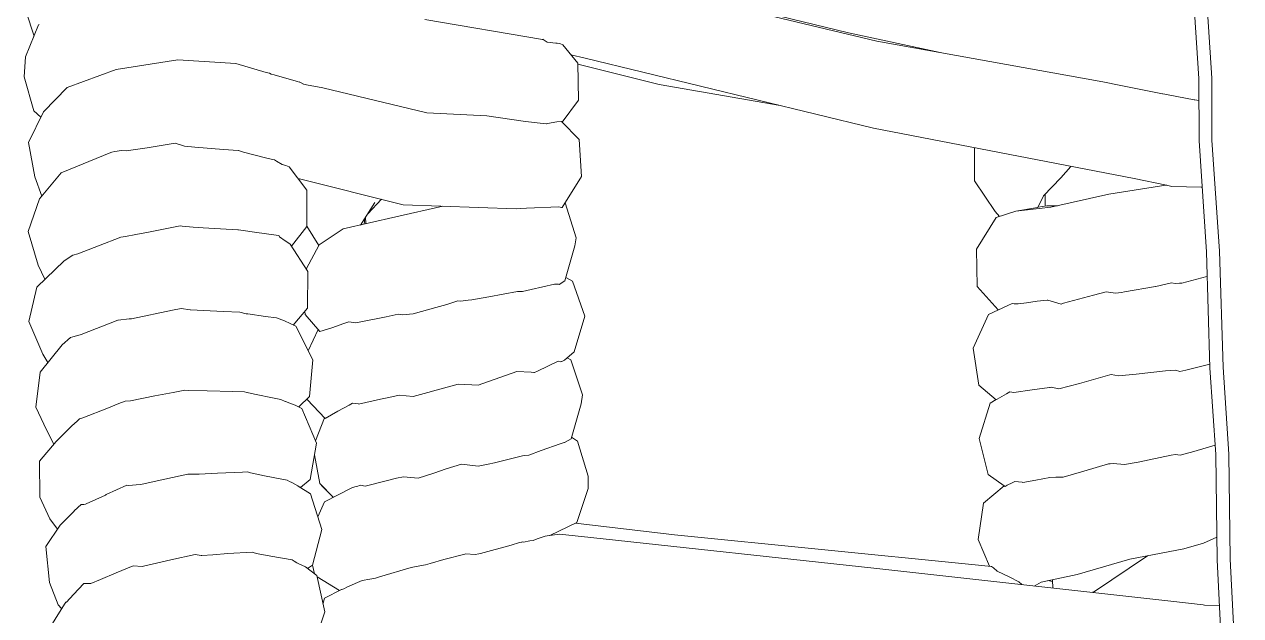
# Model space of a CAD drawing. Header units: centimetres. Extents: x 5488 to 20269, y -31398 to -19684.
# Drawn here: x 16826.25 to 16840.44, y -23160.87 to -23153.97 of the extents above; entities that cross this region are included whole.
import ezdxf

# ---------------------------------------------------------------- set-up
doc = ezdxf.new("R2010")
doc.units = ezdxf.units.CM
doc.layers.add('xxx_Auto_Tefris_Tefris', color=32, linetype='Continuous', lineweight=15)

# ---------------------------------------------------------------- blocks, each defined once
blk = doc.blocks.new('trtetre')
at = {"color": 0, "linetype": 'ByBlock'}
for points in [[(447.499, 48.479), (447.377, 50.907)], [(447.651, 48.485), (447.53, 50.916)], [(458.185, 49.47), (458.059, 49.093)], [(461.314, 49.355), (461.098, 49.003)], [(458.059, 49.093), (458.153, 48.67)], [(447.625, 49.02), (447.8, 49.017)], [(447.8, 49.017), (447.816, 49.011)], [(447.816, 49.011), (448.19, 48.97)], [(451.656, 48.583), (448.19, 48.97)], [(458.062, 48.935), (458.081, 48.993)], [(461.075, 48.981), (460.991, 48.891)], [(461.075, 48.981), (461.08, 48.982)], [(461.08, 48.982), (461.098, 49.003)], [(461.13, 49.055), (461.171, 49.01)], [(461.171, 49.01), (461.271, 48.751)], [(448.464, 48.439), (449.094, 48.864)], [(449.071, 48.849), (449.102, 48.864)], [(449.102, 48.864), (449.105, 48.868)], [(449.567, 48.816), (449.574, 48.718)], [(457.84, 48.823), (457.796, 48.803)], [(457.84, 48.823), (457.86, 48.832)], [(457.86, 48.832), (457.867, 48.831)], [(457.867, 48.831), (458.062, 48.935)], [(458.15, 48.685), (457.889, 48.843)], [(460.991, 48.891), (460.869, 48.761)], [(449.283, 48.658), (449.705, 48.745)], [(449.626, 48.729), (449.572, 48.74)], [(449.705, 48.745), (449.786, 48.792)], [(449.929, 48.776), (449.964, 48.742)], [(450.07, 48.69), (449.964, 48.742)], [(450.07, 48.69), (450.216, 48.618)], [(457.423, 48.686), (457.053, 48.577)], [(457.47, 48.699), (457.423, 48.686)], [(457.535, 48.712), (457.47, 48.699)], [(457.535, 48.712), (457.624, 48.727)], [(457.796, 48.803), (457.624, 48.727)], [(458.153, 48.67), (458.286, 48.57)], [(460.675, 48.715), (460.493, 48.638)], [(460.675, 48.715), (460.788, 48.762)], [(460.869, 48.761), (460.788, 48.762)], [(461.271, 48.751), (461.316, 48.33)], [(448.67, 48.478), (449.283, 48.658)], [(450.216, 48.618), (450.261, 48.581)], [(450.261, 48.581), (450.282, 48.565)], [(450.282, 48.565), (450.553, 48.538)], [(450.307, 48.562), (450.439, 48.251)], [(453.982, 48.194), (450.553, 48.538)], [(451.656, 48.583), (454.957, 48.227)], [(456.832, 48.528), (456.671, 48.483)], [(456.887, 48.543), (456.832, 48.528)], [(456.996, 48.566), (456.887, 48.543)], [(456.996, 48.566), (457.053, 48.577)], [(458.204, 48.549), (458.095, 48.131)], [(458.204, 48.549), (458.18, 48.65)], [(458.204, 48.549), (458.263, 48.587)], [(458.286, 48.57), (458.372, 48.529)], [(458.372, 48.529), (458.385, 48.522)], [(460.176, 48.56), (459.855, 48.487)], [(460.176, 48.56), (460.189, 48.563)], [(460.295, 48.555), (460.189, 48.563)], [(460.493, 48.638), (460.295, 48.555)], [(447.516, 47.253), (447.499, 48.479)], [(447.668, 47.26), (447.651, 48.485)], [(448.04, 48.357), (448.67, 48.478)], [(455.885, 48.316), (456.243, 48.412)], [(456.243, 48.412), (456.264, 48.416)], [(456.264, 48.416), (456.308, 48.424)], [(456.308, 48.424), (456.42, 48.417)], [(456.428, 48.419), (456.42, 48.417)], [(456.428, 48.419), (456.671, 48.483)], [(458.416, 48.503), (458.385, 48.522)], [(458.416, 48.503), (458.44, 48.488)], [(458.44, 48.488), (458.688, 48.444)], [(458.688, 48.444), (458.838, 48.417)], [(458.858, 48.411), (458.838, 48.417)], [(458.858, 48.411), (458.897, 48.4)], [(458.906, 48.396), (458.897, 48.4)], [(459.19, 48.413), (458.906, 48.396)], [(459.365, 48.428), (459.19, 48.413)], [(459.366, 48.428), (459.493, 48.437)], [(459.496, 48.437), (459.493, 48.437)], [(459.496, 48.437), (459.502, 48.437)], [(459.572, 48.426), (459.502, 48.437)], [(459.855, 48.487), (459.572, 48.426)], [(447.809, 48.293), (447.655, 48.223)], [(447.809, 48.293), (448.04, 48.357)], [(450.375, 47.825), (450.439, 48.251)], [(455.584, 48.242), (455.491, 48.212)], [(455.584, 48.242), (455.628, 48.26)], [(455.628, 48.26), (455.67, 48.266)], [(455.67, 48.266), (455.743, 48.279)], [(455.743, 48.279), (455.753, 48.278)], [(455.76, 48.279), (455.753, 48.278)], [(455.76, 48.279), (455.764, 48.28)], [(455.791, 48.285), (455.764, 48.28)], [(455.791, 48.285), (455.886, 48.316)], [(461.316, 48.33), (461.148, 48.082)], [(453.982, 48.194), (455.135, 48.059)], [(455.323, 48.187), (454.957, 48.227)], [(455.121, 48.052), (455.437, 48.201)], [(455.465, 48.205), (455.323, 48.187)], [(455.491, 48.212), (455.465, 48.205)], [(458.095, 48.131), (458.227, 47.716)], [(461.266, 48.008), (461.179, 48.128)], [(454.989, 47.653), (455.121, 48.052)], [(458.062, 47.811), (458.142, 47.985)], [(461.139, 48.073), (460.982, 47.918)], [(461.139, 48.073), (461.148, 48.083)], [(461.266, 48.008), (461.383, 47.755)], [(450.136, 47.622), (450.375, 47.825)], [(460.619, 47.731), (460.845, 47.833)], [(460.853, 47.836), (460.845, 47.833)], [(460.853, 47.836), (460.869, 47.841)], [(460.901, 47.842), (460.869, 47.841)], [(460.982, 47.917), (460.901, 47.842)], [(457.746, 47.648), (458.062, 47.811)], [(458.119, 47.598), (457.958, 47.758)], [(458.085, 47.636), (457.96, 47.758)], [(458.227, 47.716), (458.37, 47.627)], [(460.609, 47.726), (460.37, 47.616)], [(460.619, 47.731), (460.609, 47.726)], [(461.383, 47.755), (461.387, 47.335)], [(449.765, 47.556), (449.602, 47.526)], [(449.92, 47.584), (449.765, 47.556)], [(449.926, 47.583), (449.92, 47.584)], [(449.926, 47.583), (450.013, 47.573)], [(450.044, 47.589), (450.013, 47.573)], [(450.101, 47.618), (450.044, 47.589)], [(450.101, 47.618), (450.124, 47.63)], [(450.124, 47.63), (450.136, 47.622)], [(450.323, 47.493), (450.136, 47.622)], [(454.988, 47.51), (454.989, 47.653)], [(456.79, 47.476), (456.972, 47.534)], [(456.972, 47.534), (457.143, 47.518)], [(457.224, 47.536), (457.143, 47.518)], [(457.224, 47.536), (457.329, 47.563)], [(457.329, 47.563), (457.591, 47.626)], [(457.591, 47.626), (457.642, 47.618)], [(457.685, 47.63), (457.642, 47.618)], [(457.685, 47.63), (457.71, 47.635)], [(457.71, 47.635), (457.746, 47.648)], [(458.119, 47.598), (458.085, 47.636)], [(458.18, 47.261), (458.119, 47.598)], [(458.158, 47.125), (458.229, 47.551)], [(458.344, 47.643), (458.229, 47.551)], [(458.376, 47.624), (458.37, 47.627)], [(458.376, 47.624), (458.446, 47.586)], [(458.446, 47.586), (458.473, 47.573)], [(458.499, 47.558), (458.473, 47.573)], [(458.562, 47.545), (458.499, 47.558)], [(458.562, 47.545), (458.765, 47.506)], [(459.656, 47.488), (460.015, 47.566)], [(460.015, 47.566), (460.207, 47.609)], [(460.259, 47.612), (460.207, 47.609)], [(460.259, 47.612), (460.346, 47.619)], [(460.37, 47.616), (460.346, 47.619)], [(449.206, 47.454), (448.918, 47.368)], [(449.446, 47.521), (449.206, 47.454)], [(449.532, 47.523), (449.446, 47.521)], [(449.532, 47.523), (449.602, 47.526)], [(450.429, 47.073), (450.323, 47.493)], [(455.114, 47.102), (454.988, 47.51)], [(456.154, 47.373), (456.252, 47.39)], [(456.252, 47.39), (456.271, 47.393)], [(456.271, 47.393), (456.467, 47.372)], [(456.643, 47.426), (456.467, 47.372)], [(456.644, 47.426), (456.79, 47.476)], [(458.765, 47.506), (458.925, 47.474)], [(458.963, 47.462), (458.925, 47.474)], [(459.019, 47.464), (458.963, 47.462)], [(459.019, 47.464), (459.313, 47.478)], [(459.313, 47.478), (459.525, 47.489)], [(459.622, 47.489), (459.525, 47.489)], [(459.622, 47.489), (459.656, 47.488)], [(447.583, 46.241), (447.516, 47.253)], [(447.735, 46.249), (447.668, 47.26)], [(447.922, 47.222), (448.082, 47.268)], [(448.082, 47.268), (448.136, 47.258)], [(448.187, 47.268), (448.136, 47.258)], [(448.187, 47.268), (448.574, 47.347)], [(448.574, 47.347), (448.732, 47.377)], [(448.732, 47.377), (448.863, 47.365)], [(448.901, 47.367), (448.863, 47.365)], [(448.901, 47.367), (448.918, 47.368)], [(455.537, 47.213), (455.681, 47.266)], [(455.681, 47.266), (455.733, 47.272)], [(455.733, 47.272), (455.753, 47.276)], [(456.079, 47.355), (455.753, 47.276)], [(456.079, 47.355), (456.154, 47.373)], [(461.387, 47.335), (461.193, 47.106)], [(447.675, 47.15), (447.922, 47.222)], [(455.188, 47.075), (455.264, 47.117)], [(455.264, 47.117), (455.269, 47.117)], [(455.314, 47.133), (455.269, 47.117)], [(455.537, 47.213), (455.315, 47.133)], [(458.158, 47.125), (458.327, 46.721)], [(461.192, 47.106), (461.182, 47.097)], [(461.219, 47.137), (461.307, 46.972)], [(450.429, 47.073), (450.3, 46.661)], [(455.069, 46.668), (455.188, 47.075)], [(455.183, 47.057), (455.114, 47.102)], [(458.064, 46.83), (458.168, 47.099)], [(461.01, 46.926), (461.182, 47.097)], [(461.307, 46.972), (461.431, 46.706)], [(457.907, 46.755), (458.057, 46.837)], [(458.265, 46.616), (458.057, 46.837)], [(460.585, 46.713), (460.881, 46.83)], [(460.921, 46.841), (460.881, 46.83)], [(460.949, 46.868), (460.921, 46.841)], [(460.949, 46.868), (461.01, 46.926)], [(457.776, 46.682), (457.738, 46.662)], [(457.776, 46.682), (457.907, 46.755)], [(458.363, 46.704), (458.237, 46.584)], [(458.327, 46.721), (458.406, 46.684)], [(458.416, 46.68), (458.406, 46.684)], [(458.416, 46.68), (458.52, 46.639)], [(460.462, 46.665), (460.585, 46.713)], [(461.379, 46.297), (461.431, 46.706)], [(450.07, 46.529), (450.11, 46.552)], [(450.11, 46.552), (450.3, 46.661)], [(450.432, 46.45), (450.228, 46.62)], [(450.229, 46.619), (450.3, 46.661)], [(455.053, 46.562), (455.069, 46.668)], [(455.191, 46.156), (455.053, 46.562)], [(456.814, 46.523), (457.03, 46.584)], [(457.03, 46.584), (457.194, 46.565)], [(457.315, 46.593), (457.194, 46.565)], [(457.315, 46.593), (457.41, 46.615)], [(457.41, 46.615), (457.669, 46.67)], [(457.669, 46.669), (457.738, 46.662)], [(458.237, 46.584), (458.201, 46.154)], [(458.266, 46.611), (458.265, 46.616)], [(458.52, 46.639), (458.521, 46.639)], [(458.573, 46.617), (458.521, 46.639)], [(458.652, 46.601), (458.573, 46.617)], [(458.652, 46.601), (458.882, 46.555)], [(458.882, 46.555), (458.967, 46.536)], [(459.83, 46.535), (460.043, 46.576)], [(460.043, 46.576), (460.325, 46.634)], [(460.39, 46.638), (460.325, 46.634)], [(460.462, 46.665), (460.39, 46.638)], [(448.902, 46.33), (449.258, 46.431)], [(449.259, 46.431), (449.497, 46.494)], [(449.497, 46.494), (449.589, 46.475)], [(449.601, 46.476), (449.589, 46.475)], [(449.601, 46.476), (449.607, 46.476)], [(449.811, 46.505), (449.607, 46.476)], [(450.022, 46.534), (449.811, 46.505)], [(450.048, 46.532), (450.022, 46.534)], [(450.048, 46.532), (450.07, 46.529)], [(450.498, 46.02), (450.432, 46.45)], [(456.205, 46.427), (455.82, 46.291)], [(456.242, 46.44), (456.205, 46.427)], [(456.242, 46.44), (456.269, 46.449)], [(456.269, 46.449), (456.505, 46.437)], [(456.804, 46.521), (456.505, 46.437)], [(456.814, 46.523), (456.804, 46.521)], [(458.997, 46.526), (458.968, 46.536)], [(459.134, 46.523), (458.997, 46.526)], [(459.134, 46.523), (459.431, 46.517)], [(459.431, 46.517), (459.654, 46.511)], [(459.692, 46.507), (459.654, 46.511)], [(459.83, 46.535), (459.692, 46.507)], [(447.736, 46.207), (448.015, 46.274)], [(448.015, 46.274), (448.087, 46.291)], [(448.087, 46.291), (448.138, 46.276)], [(448.253, 46.285), (448.138, 46.276)], [(448.253, 46.285), (448.597, 46.321)], [(448.597, 46.321), (448.804, 46.34)], [(448.804, 46.34), (448.886, 46.326)], [(448.902, 46.33), (448.886, 46.326)], [(455.58, 46.286), (455.338, 46.169)], [(455.616, 46.301), (455.579, 46.286)], [(455.618, 46.302), (455.616, 46.301)], [(455.623, 46.302), (455.618, 46.302)], [(455.652, 46.3), (455.623, 46.302)], [(455.652, 46.3), (455.82, 46.291)], [(461.379, 46.297), (461.125, 45.98)], [(447.623, 44.889), (447.583, 46.241)], [(447.774, 44.897), (447.735, 46.249)], [(455.15, 46.06), (455.266, 46.159)], [(455.234, 46.132), (455.191, 46.156)], [(455.296, 46.176), (455.266, 46.159)], [(455.296, 46.176), (455.301, 46.176)], [(455.301, 46.176), (455.312, 46.178)], [(455.312, 46.178), (455.338, 46.169)], [(458.4, 45.763), (458.201, 46.154)], [(461.29, 46.186), (461.349, 46.09)], [(450.32, 45.627), (450.498, 46.02)], [(455.028, 45.644), (455.15, 46.06)], [(458.137, 45.803), (458.254, 46.05)], [(461.125, 45.98), (461.025, 45.895)], [(461.349, 46.09), (461.513, 45.707)], [(460.476, 45.692), (460.902, 45.86)], [(460.902, 45.859), (460.914, 45.864)], [(461, 45.888), (460.914, 45.864)], [(461, 45.888), (461.025, 45.895)], [(457.344, 45.653), (457.638, 45.713)], [(457.638, 45.713), (457.701, 45.725)], [(457.701, 45.725), (457.78, 45.711)], [(457.84, 45.731), (457.78, 45.711)], [(457.84, 45.731), (457.977, 45.78)], [(457.977, 45.78), (458.117, 45.825)], [(458.117, 45.825), (458.291, 45.628)], [(458.428, 45.749), (458.262, 45.554)], [(458.529, 45.701), (458.4, 45.763)], [(458.529, 45.701), (458.624, 45.667)], [(460.472, 45.691), (460.344, 45.678)], [(460.476, 45.692), (460.472, 45.691)], [(461.513, 45.707), (461.421, 45.306)], [(450.095, 45.521), (450.32, 45.627)], [(450.451, 45.299), (450.206, 45.573)], [(455.171, 45.238), (455.028, 45.644)], [(456.764, 45.544), (456.637, 45.509)], [(456.764, 45.544), (457.031, 45.619)], [(457.031, 45.619), (457.071, 45.623)], [(457.071, 45.623), (457.151, 45.632)], [(457.151, 45.632), (457.203, 45.624)], [(457.344, 45.653), (457.203, 45.624)], [(458.262, 45.554), (458.26, 45.126)], [(458.294, 45.592), (458.291, 45.628)], [(458.75, 45.65), (458.624, 45.667)], [(458.75, 45.65), (458.959, 45.62)], [(458.959, 45.62), (458.979, 45.617)], [(459.052, 45.6), (458.979, 45.617)], [(459.243, 45.591), (459.052, 45.6)], [(459.243, 45.591), (459.626, 45.573)], [(459.63, 45.573), (459.626, 45.573)], [(459.736, 45.556), (459.63, 45.573)], [(459.835, 45.577), (459.736, 45.556)], [(459.835, 45.577), (460.314, 45.675)], [(460.344, 45.678), (460.314, 45.675)], [(449.092, 45.4), (449.443, 45.496)], [(449.443, 45.496), (449.472, 45.504)], [(449.472, 45.504), (449.627, 45.46)], [(449.634, 45.46), (449.627, 45.46)], [(449.634, 45.46), (449.75, 45.472)], [(449.877, 45.489), (449.751, 45.472)], [(449.972, 45.502), (449.877, 45.489)], [(450.019, 45.502), (449.972, 45.502)], [(450.019, 45.502), (450.043, 45.5)], [(450.095, 45.521), (450.043, 45.5)], [(456.147, 45.421), (455.811, 45.359)], [(456.147, 45.421), (456.347, 45.457)], [(456.347, 45.457), (456.386, 45.461)], [(456.386, 45.461), (456.473, 45.47)], [(456.473, 45.47), (456.51, 45.466)], [(456.637, 45.509), (456.51, 45.466)], [(447.773, 45.185), (448.065, 45.261)], [(448.065, 45.261), (448.089, 45.262)], [(448.089, 45.262), (448.141, 45.265)], [(448.141, 45.265), (448.184, 45.256)], [(448.367, 45.3), (448.184, 45.256)], [(448.37, 45.3), (448.365, 45.299)], [(448.37, 45.3), (448.733, 45.364)], [(448.733, 45.364), (448.767, 45.369)], [(448.767, 45.369), (448.836, 45.378)], [(448.836, 45.378), (448.946, 45.363)], [(449.092, 45.4), (448.946, 45.363)], [(450.458, 44.863), (450.451, 45.299)], [(455.26, 45.234), (455.327, 45.275)], [(455.336, 45.274), (455.327, 45.275)], [(455.336, 45.274), (455.357, 45.273)], [(455.357, 45.273), (455.381, 45.272)], [(455.655, 45.336), (455.381, 45.272)], [(455.655, 45.336), (455.754, 45.359)], [(455.754, 45.359), (455.796, 45.359)], [(455.796, 45.359), (455.811, 45.359)], [(461.421, 45.306), (461.099, 45)], [(447.773, 45.185), (447.766, 45.183)], [(455.26, 45.234), (455.143, 44.824)], [(455.249, 45.194), (455.171, 45.238)], [(458.26, 45.126), (458.463, 44.806)], [(461.326, 45.216), (461.403, 45.051)], [(458.125, 44.814), (458.278, 45.097)], [(460.998, 44.935), (461.099, 45)], [(461.403, 45.051), (461.52, 44.66)], [(447.712, 43.595), (447.623, 44.889)], [(447.863, 43.6), (447.774, 44.897)], [(450.229, 44.497), (450.458, 44.863)], [(460.699, 44.825), (460.871, 44.892)], [(460.871, 44.892), (460.941, 44.919)], [(460.998, 44.935), (460.941, 44.919)], [(455.127, 44.731), (455.143, 44.824)], [(455.257, 44.323), (455.127, 44.731)], [(457.846, 44.629), (458.125, 44.814)], [(458.27, 44.595), (458.128, 44.82)], [(458.448, 44.83), (458.27, 44.6)], [(458.481, 44.794), (458.464, 44.806)], [(458.521, 44.768), (458.481, 44.794)], [(458.521, 44.768), (458.587, 44.72)], [(458.594, 44.711), (458.587, 44.72)], [(458.602, 44.707), (458.593, 44.711)], [(458.626, 44.703), (458.602, 44.707)], [(458.88, 44.667), (458.626, 44.703)], [(460.116, 44.665), (460.266, 44.694)], [(460.266, 44.694), (460.386, 44.718)], [(460.441, 44.725), (460.386, 44.718)], [(460.699, 44.825), (460.441, 44.725)], [(457.23, 44.488), (457.846, 44.629)], [(457.478, 44.322), (457.644, 44.583)], [(457.583, 44.569), (457.584, 44.489)], [(457.593, 44.502), (457.6, 44.573)], [(458.27, 44.6), (458.27, 44.177)], [(458.88, 44.667), (459.013, 44.648)], [(459.013, 44.648), (459.066, 44.639)], [(459.066, 44.639), (459.076, 44.639)], [(459.478, 44.616), (459.076, 44.639)], [(459.478, 44.616), (459.597, 44.608)], [(459.597, 44.608), (459.725, 44.597)], [(459.746, 44.594), (459.725, 44.597)], [(460.116, 44.665), (459.746, 44.594)], [(461.52, 44.66), (461.389, 44.278)], [(449.59, 44.375), (450.001, 44.42)], [(449.769, 44.381), (450.001, 44.42)], [(450.001, 44.42), (450.229, 44.497)], [(450.242, 44.427), (450.189, 44.484)], [(450.48, 44.068), (450.242, 44.427)], [(456.684, 44.362), (457.23, 44.488)], [(457.397, 44.283), (457.56, 44.452)], [(448.915, 44.222), (449.59, 44.375)], [(449.513, 44.358), (449.638, 44.358)], [(449.638, 44.358), (449.74, 44.376)], [(449.656, 44.361), (449.656, 44.222)], [(449.678, 44.244), (449.742, 44.38)], [(449.742, 44.38), (449.769, 44.381)], [(455.293, 44.378), (455.067, 44.016)], [(455.258, 44.322), (455.257, 44.323)], [(455.299, 44.378), (455.293, 44.378)], [(455.315, 44.376), (455.299, 44.378)], [(455.315, 44.376), (455.331, 44.373)], [(455.708, 44.387), (455.331, 44.373)], [(455.708, 44.387), (455.777, 44.389)], [(455.777, 44.389), (455.827, 44.393)], [(455.827, 44.393), (457.146, 44.346)], [(458.372, 44.04), (457.146, 44.346)], [(461.389, 44.278), (461.134, 43.975)], [(447.826, 44.142), (447.839, 44.141)], [(447.839, 44.141), (448.18, 44.134)], [(448.18, 44.134), (448.244, 44.117)], [(448.25, 44.12), (448.915, 44.222)], [(449.678, 44.244), (449.473, 44.032)], [(458.27, 44.177), (458.474, 43.903)], [(461.361, 44.245), (461.444, 44.021)], [(448.24, 44.118), (448.25, 44.12)], [(448.244, 44.117), (448.62, 44.042)], [(451.659, 43.454), (448.62, 44.042)], [(449.357, 43.899), (449.473, 44.032)], [(450.481, 43.682), (450.48, 44.068)], [(455.067, 44.016), (455.094, 43.585)], [(461.444, 44.021), (461.518, 43.622)], [(458.474, 43.903), (458.515, 43.889)], [(458.515, 43.889), (458.557, 43.877)], [(458.623, 43.838), (458.557, 43.877)], [(461.134, 43.975), (460.556, 43.737)], [(458.623, 43.838), (458.648, 43.824)], [(458.648, 43.824), (458.652, 43.824)], [(458.751, 43.799), (458.652, 43.824)], [(459.009, 43.732), (458.751, 43.799)], [(459.009, 43.732), (459.066, 43.716)], [(459.071, 43.713), (459.066, 43.716)], [(459.243, 43.701), (459.071, 43.713)], [(459.575, 43.676), (459.243, 43.701)], [(460.131, 43.682), (460.378, 43.718)], [(460.432, 43.714), (460.378, 43.718)], [(460.509, 43.727), (460.433, 43.714)], [(460.544, 43.734), (460.509, 43.727)], [(460.556, 43.737), (460.544, 43.734)], [(447.713, 42.87), (447.712, 43.595)], [(447.865, 42.875), (447.863, 43.6)], [(455.094, 43.585), (455.299, 43.378)], [(459.575, 43.676), (459.696, 43.665)], [(459.804, 43.627), (459.696, 43.665)], [(459.876, 43.639), (459.804, 43.627)], [(460.131, 43.682), (459.876, 43.639)], [(461.518, 43.622), (461.343, 43.264)], [(451.659, 43.454), (455.025, 42.638)], [(455.293, 43.384), (455.1, 43.126)], [(455.354, 43.38), (455.299, 43.378)], [(455.463, 43.401), (455.354, 43.38)], [(455.463, 43.401), (455.475, 43.404)], [(455.477, 43.405), (455.475, 43.404)], [(455.721, 43.378), (455.477, 43.405)], [(455.721, 43.378), (456.169, 43.312)], [(456.169, 43.312), (456.871, 43.276)], [(458.082, 42.983), (456.871, 43.276)], [(461.374, 43.327), (461.454, 43.25)], [(447.91, 43.124), (447.864, 43.132)], [(454.159, 42.944), (452.748, 43.19)], [(461.343, 43.264), (461.066, 42.98)], [(461.454, 43.25), (461.565, 42.856)], [(447.918, 43.123), (447.91, 43.124)], [(448.221, 43.065), (447.918, 43.123)], [(448.221, 43.065), (448.239, 43.062)], [(448.284, 43.053), (448.239, 43.062)], [(448.284, 43.053), (448.289, 43.052)], [(448.289, 43.052), (448.775, 42.958)], [(455.1, 43.126), (455.107, 42.696)], [(447.775, 41.912), (447.713, 42.87)], [(447.927, 41.918), (447.865, 42.875)], [(448.776, 42.958), (448.986, 42.915)], [(451.623, 42.44), (448.986, 42.915)], [(454.159, 42.944), (455.107, 42.709)], [(458.083, 42.983), (458.272, 42.947)], [(458.272, 42.947), (458.306, 42.941)], [(458.344, 42.923), (458.307, 42.941)], [(458.344, 42.923), (458.359, 42.915)], [(458.38, 42.911), (458.359, 42.916)], [(458.586, 42.85), (458.38, 42.911)], [(458.65, 42.834), (458.585, 42.85)], [(461.066, 42.98), (460.493, 42.769)], [(461.565, 42.856), (461.55, 42.621)], [(458.65, 42.834), (458.686, 42.825)], [(458.707, 42.814), (458.686, 42.825)], [(458.743, 42.804), (458.707, 42.814)], [(459.098, 42.702), (458.743, 42.804)], [(460.493, 42.769), (459.776, 42.659)], [(451.951, 42.343), (450.884, 42.573)], [(455.189, 42.598), (455.025, 42.638)], [(455.107, 42.696), (455.285, 42.483)], [(459.776, 42.659), (459.098, 42.702)], [(461.55, 42.621), (461.399, 42.25)], [(451.623, 42.44), (455.028, 41.625)], [(455.285, 42.483), (455.319, 42.467)], [(455.349, 42.464), (455.319, 42.467)], [(455.365, 42.464), (455.349, 42.464)], [(455.365, 42.464), (455.465, 42.452)], [(455.513, 42.419), (455.465, 42.452)], [(451.951, 42.343), (455.028, 41.591)], [(455.513, 42.419), (455.515, 42.418)], [(455.515, 42.418), (455.526, 42.42)], [(455.521, 42.42), (456.892, 42.187)], [(461.452, 42.382), (461.542, 42.096)], [(461.399, 42.25), (461.393, 42.244)]]:
    blk.add_lwpolyline(points, dxfattribs=at)
blk = doc.blocks.new('koltukrewrweewr')
at = {"xscale": -1, "rotation": 270}
blk.add_blockref('trtetre', (-925.958, -51.65), dxfattribs=at)

msp = doc.modelspace()

# ---------------------------------------------------------------- block references
at = {"layer": 'xxx_Auto_Tefris_Tefris', "xscale": -1, "rotation": 90}
msp.add_blockref('koltukrewrweewr', (17236.167, -24037.688), dxfattribs=at)

doc.saveas('drawing.dxf')
